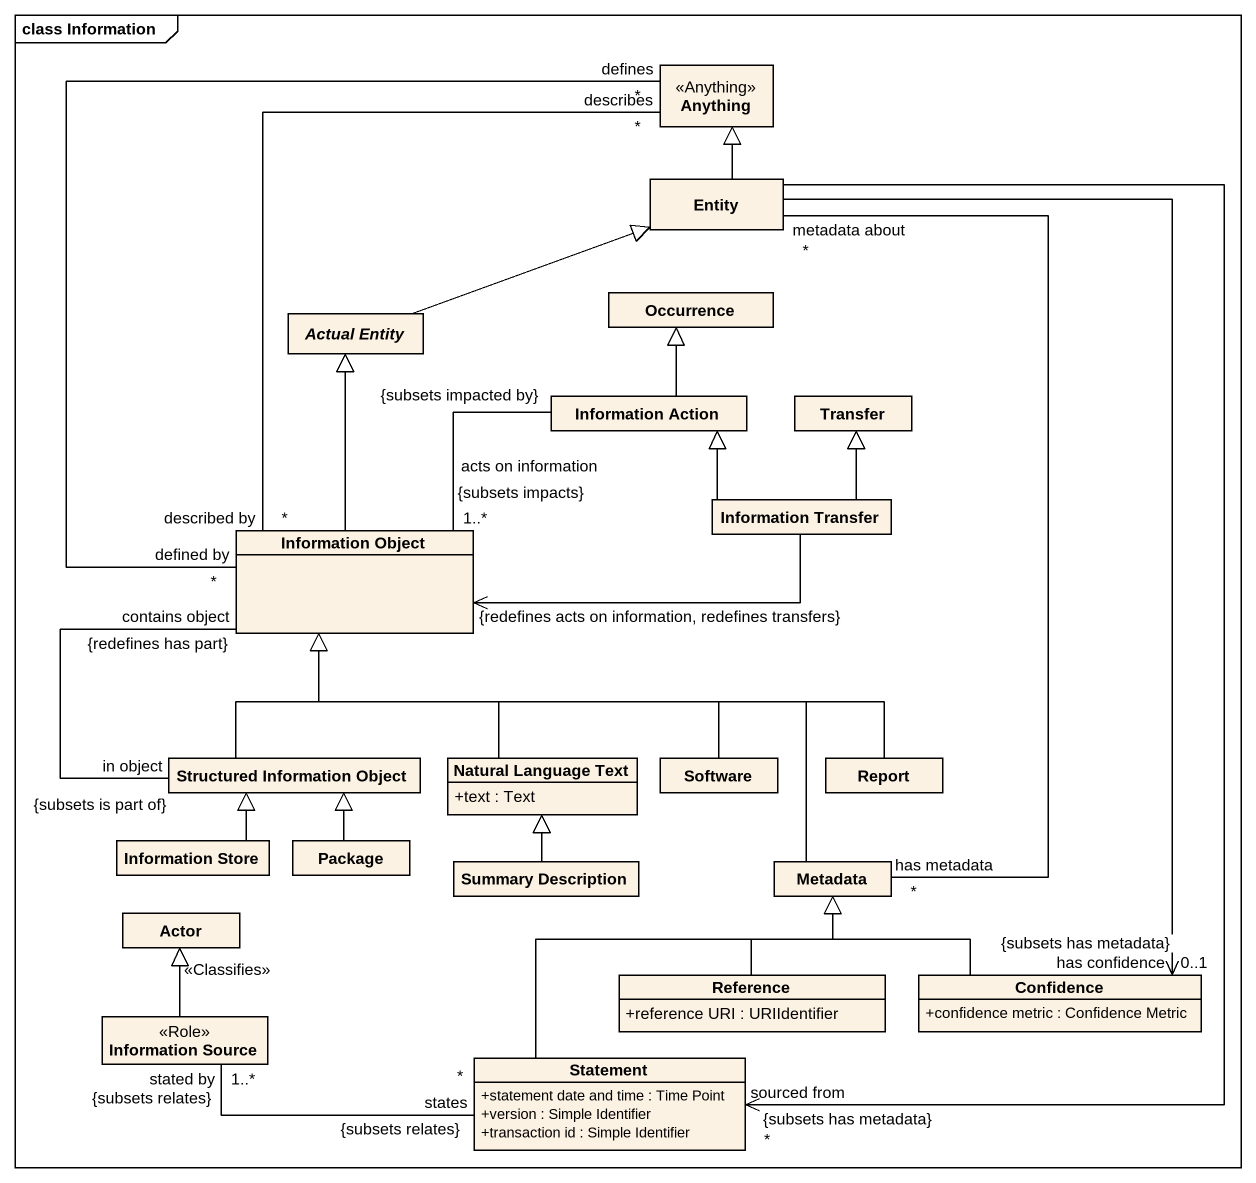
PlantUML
@startuml
mainframe class Information
hide circle
hide empty members
skinparam classAttributeIconSize 0
class Anything <<Anything>>
class "Entity" as Entity_
abstract class "Actual Entity" as Actual_Entity
class Occurrence
class "Information Action" as Information_Action
class Transfer
class "Information Transfer" as Information_Transfer
class "Information Object" as Information_Object
class "Structured Information Object" as Structured_Information
class "Natural Language Text" as Natural_Language_Text {
  +text : Text
}
class Software
class Report
class "Information Store" as Information_Store
class "Package" as Package_
class "Actor" as Actor_
class "Summary Description" as Summary_Description
class Metadata
class Reference {
  +reference URI : URIIdentifier
}
class Confidence {
  +confidence metric : Confidence Metric
}
class "Information Source" as Information_Source <<Role>>
class Statement {
  +statement date and time : Time Point
  +version : Simple Identifier
  +transaction id : Simple Identifier
}
Anything "defines\n*" -- "defined by\n*" Information_Object
Entity_ -up-|> Anything
Entity_ --> "sourced from\n{subsets has metadata}\n*" Statement
Actual_Entity -right-|> Entity_
Information_Action -up-|> Occurrence
Information_Action "{subsets impacted by}" -left- "{subsets impacts}\n1..*\nacts on information" Information_Object
Information_Transfer -up-|> Information_Action
Information_Transfer -up-|> Transfer
Information_Transfer -left-> "{redefines acts on information, redefines transfers}" Information_Object
Information_Object "described by\n*" -up- "describes\n*" Anything
Information_Object -up-|> Actual_Entity
Structured_Information -up-|> Information_Object
Structured_Information "in object\n{subsets is part of}" -up- "contains object\n{redefines has part}" Information_Object
Natural_Language_Text -up-|> Information_Object
Software -left-|> Information_Object
Report -left-|> Information_Object
Information_Store -up-|> Structured_Information
Package_ -up-|> Structured_Information
Summary_Description -up-|> Natural_Language_Text
Metadata "has metadata\n*" -up- "metadata about\n*" Entity_
Metadata -up-|> Information_Object
Reference -up-|> Metadata
Confidence "has confidence\n{subsets has metadata}\n0..1" <-up- Entity_
Confidence -left-|> Metadata
Information_Source -up-|> Actor_ : <<Classifies>>
Information_Source "stated by\n1..*\n{subsets relates}" -right- "states\n{subsets relates}\n*" Statement
Statement -up-|> Metadata
@enduml
